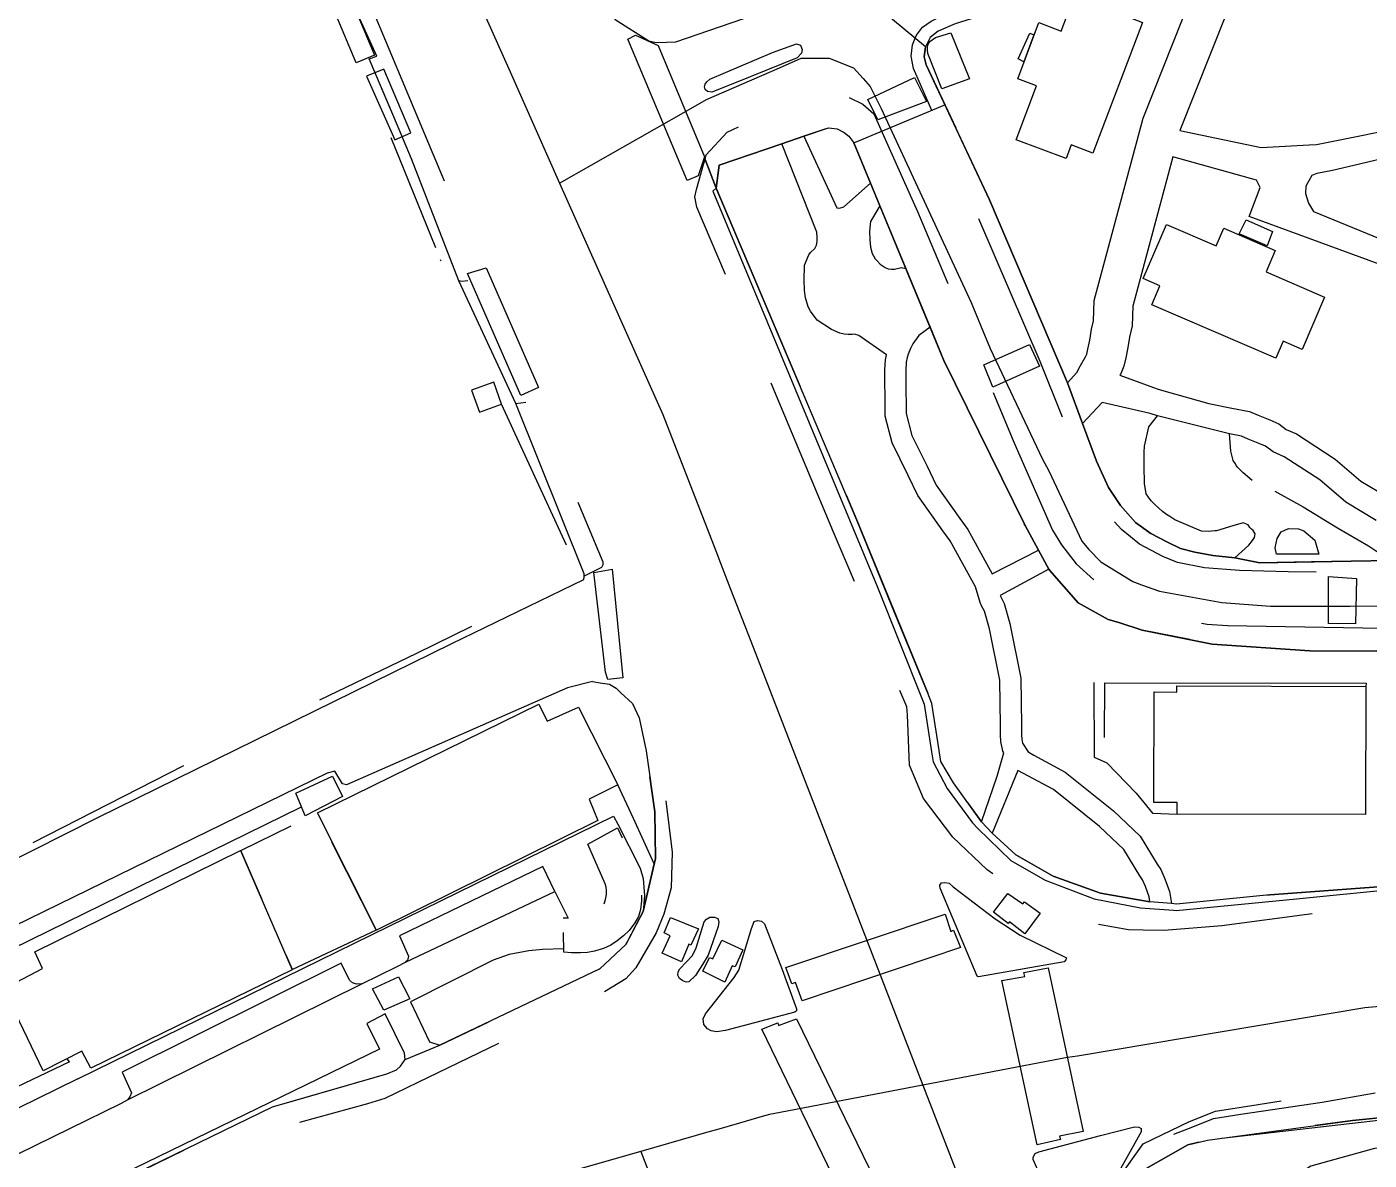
# Model space of a CAD drawing. Header units: millimetres. Extents: x 198785 to 203305, y 542885 to 545889.
# Drawn here: x 200767.1 to 200994.8, y 545016.6 to 545208.8 of the extents above; entities that cross this region are included whole.
import ezdxf

# ---------------------------------------------------------------- set-up
doc = ezdxf.new("R2010")
doc.units = ezdxf.units.MM
for name, pattern in [('FENCE_25K', [54.3, 28.7, -9.2, -16.4]), ('HIDDEN_BULD_25K', [28.8, 18.4, -10.4]), ('HIDDEN_IN_25K', [56.5, 36.5, -20])]:
    doc.linetypes.add(name, pattern=pattern)
for name, color, linetype in [('A0013114', 253, 'Continuous'), ('A0013118', 253, 'Continuous'), ('A0023214', 253, 'Continuous'), ('A0033324', 253, 'Continuous'), ('A0033327', 253, 'Continuous'), ('A0043325', 253, 'Continuous'), ('A0053326', 253, 'Continuous'), ('B0014111', 253, 'Continuous'), ('B0014115', 253, 'Continuous'), ('B0014116', 253, 'Continuous'), ('B0024120', 253, 'Continuous'), ('B0024127', 253, 'Continuous'), ('C0076117', 253, 'Continuous'), ('C0523121', 253, 'Continuous'), ('F0047224', 253, 'Continuous')]:
    doc.layers.add(name, color=color, linetype=linetype)

msp = doc.modelspace()

# ---------------------------------------------------------------- linework, layer by layer
at = {"layer": 'A0013114'}
for points in [[(200861.54, 545115.03), (200861.63, 545115.42), (200861.66, 545116.05), (200850.05, 545144.94), (200840.37, 545165.75), (200832.34, 545186.43), (200829.32, 545193.54), (200825.14, 545203.39), (200826.45, 545203.84), (200821.89, 545213.98)], [(200998.55, 545118.3), (200985.04, 545118.05), (200976.32, 545117.89), (200972.06, 545118.72), (200968.31, 545119.16), (200965.26, 545119.69), (200962.82, 545120.35), (200960.62, 545121.4), (200957.8, 545122.86), (200955.17, 545124.74), (200952.67, 545127.61), (200950.63, 545130.7), (200948.6, 545135.14), (200946.21, 545141.54), (200943.63, 545148.45), (200930.39, 545179.49), (200919.67, 545202.4), (200919.34, 545203.71), (200919.56, 545205.45), (200912.3, 545211.41)], [(200996.4, 545062.94), (200978.01, 545061.6), (200962.17, 545060.02), (200961.29, 545060.09), (200957.64, 545060.38), (200949.28, 545061.87), (200941.22, 545064.73), (200934.88, 545068.35), (200930.88, 545072.06), (200929.07, 545073.96), (200924.33, 545080.6), (200922.15, 545084.21), (200921.67, 545087.53), (200920.61, 545094.04), (200919.93, 545095.79), (200913.81, 545110.7), (200907.88, 545125.13), (200884.05, 545181.44), (200884.53, 545185.33), (200895.15, 545188.96), (200898.91, 545190.25), (200903.1, 545191.69), (200904.57, 545191.5), (200905.78, 545190.87), (200906.53, 545190.26), (200907.37, 545189.13), (200910.21, 545182.29), (200911.8, 545178.46), (200916.2, 545167.84), (200920.34, 545157.87), (200922.69, 545152.2), (200936.45, 545124.21), (200938.71, 545120.07), (200940.49, 545116.81), (200940.59, 545116.63), (200945.49, 545111.1), (200948.53, 545109.42), (200950.53, 545108.3), (200952.35, 545107.77), (200956.31, 545106.5), (200968.19, 545104.13), (200984.75, 545102.95), (201007.47, 545102.86)], [(200863.05, 545097.76), (200864.35, 545097.52), (200865.92, 545097.29), (200867.08, 545096.64), (200867.42, 545096.28), (200867.87, 545095.83), (200869.84, 545094.01), (200870.97, 545091.58), (200872.13, 545086.01), (200873.62, 545075.65), (200873.74, 545067.72), (200871.64, 545058.75), (200868.7, 545053.16), (200864.28, 545049.04), (200837.15, 545036.08)], [(200769.11, 545006.34), (200808.76, 545025.61), (200828.16, 545031.21), (200829.81, 545031.87), (200830.48, 545032.52), (200831.23, 545033.66)], [(201001.52, 544872.57), (201000.79, 544874.16), (200990.41, 544898.39), (200988.81, 544902.12), (200972, 544941.37), (200946.59, 544997.58), (200951.31, 545007.62), (200957.01, 545015.15), (200964.09, 545019.17), (200967.41, 545019.95), (200991.99, 545023.29), (201026.18, 545026.76)]]:
    msp.add_lwpolyline(points, dxfattribs=at)
at = {"layer": 'A0013118'}
for points in [[(200970.56, 545210.96), (200962.74, 545191.26), (200976.54, 545188.37), (200984.67, 545188.78), (200985.88, 545188.84), (201003.12, 545192.3), (201009.3, 545196.05), (201014.12, 545198.96), (201015.54, 545200.23), (201020.37, 545204.53), (201029.45, 545215.5)], [(200943.63, 545148.45), (200945.24, 545150.18), (200945.85, 545151.4), (200946.72, 545152.82), (200946.91, 545153.28), (200947.11, 545154.12), (200947.42, 545155.65), (200947.74, 545157.51), (200948.09, 545158.97), (200948.19, 545162.38), (200956.48, 545193.33), (200964.91, 545214.58)], [(200924.58, 545209.32), (200921.69, 545208.08), (200920.33, 545207.02), (200919.56, 545205.45)], [(200898.91, 545190.25), (200904.49, 545178.12), (200904.98, 545178.06), (200905.7, 545178.29), (200910.21, 545182.29)], [(201013.87, 545190.55), (201012.05, 545190.76), (201010.74, 545190.68), (201003.47, 545187.95), (200991.28, 545185.05), (200988.64, 545184.43), (200985.96, 545183.95), (200985.1, 545183.58), (200984.11, 545181.8), (200984.04, 545180.57), (200984.55, 545178.89), (200985.42, 545177.51), (201001.15, 545171.07), (201003.01, 545170.8), (201005.44, 545171.43), (201008.51, 545172.5), (201010.23, 545173.6), (201016.62, 545186.44), (201016.74, 545187.48), (201016.33, 545188.69), (201015.08, 545190.03), (201013.87, 545190.55)], [(200929.07, 545073.96), (200931.73, 545081.73), (200932.86, 545085.67), (200932.68, 545085.96), (200932.34, 545087.57), (200932.31, 545088.65), (200932.31, 545090.25), (200932.16, 545097.97), (200930.39, 545106.73), (200929.55, 545109.69), (200929.14, 545110.51), (200928.81, 545111.18), (200928.03, 545113.84), (200923.74, 545121.62), (200922.48, 545123.31), (200918.28, 545129.3), (200916.64, 545132.74), (200913.91, 545138.25), (200912.74, 545142.75), (200912.71, 545145.91), (200912.65, 545148.74), (200912.68, 545150.61), (200912.75, 545152.36), (200912.92, 545153.2), (200908.22, 545156.46), (200907.51, 545156.68), (200907.09, 545156.63), (200906.46, 545156.62), (200905.77, 545156.71), (200905.04, 545156.88), (200903.63, 545157.47), (200901.17, 545159.07), (200900.03, 545160.59), (200899.63, 545161.3), (200899.44, 545162.12), (200899.22, 545162.87), (200899.02, 545164.07), (200898.97, 545165.89), (200898.97, 545166.48), (200899, 545167.64), (200899.05, 545168.37), (200899.78, 545170.13), (200900.02, 545170.52), (200900.75, 545171.22), (200901.08, 545171.77), (200901.2, 545172.4), (200901.19, 545173.05), (200901.11, 545174), (200895.15, 545188.96)], [(201006.71, 545164.81), (200974.46, 545176.62), (200976.36, 545181.55), (200975.7, 545182.83), (200961.54, 545186.79), (200954.75, 545161.42), (200954.65, 545158.11), (200954.2, 545156.19), (200953.89, 545154.43), (200953.54, 545152.7), (200953.2, 545151.27), (200952.62, 545149.84), (200952.56, 545149.74), (200958.89, 545147.42), (200960.01, 545147.1), (200967.62, 545144.92), (200971.56, 545144.16), (200974.54, 545143.59), (200976, 545142.92), (200978.01, 545142.14), (200979.49, 545141.47), (200980.75, 545140.54), (200982.51, 545139.76), (200989.08, 545135.49), (200993.44, 545131.73), (200998, 545129.01)], [(200911.8, 545178.46), (200910.25, 545175.78), (200910.08, 545174.18), (200910.12, 545172.68), (200910.25, 545171.47), (200910.52, 545170.39), (200910.72, 545169.99), (200911.01, 545169.47), (200911.34, 545169.15), (200911.85, 545168.56), (200912.73, 545168), (200913.21, 545167.78), (200913.78, 545167.73), (200914.3, 545167.73), (200915.46, 545167.98), (200916.2, 545167.84)], [(200920.34, 545157.87), (200918.41, 545156.46), (200917.41, 545155.03), (200917, 545154.25), (200916.62, 545153.3), (200916.45, 545152.72), (200916.29, 545151.94), (200916.23, 545150.52), (200916.21, 545148.75), (200916.29, 545143.24), (200917.26, 545139.5), (200919.83, 545134.3), (200921.37, 545131.1), (200925.36, 545125.4), (200926.73, 545123.56), (200930.88, 545116.05), (200938.71, 545120.07)], [(200996.01, 545125.1), (200990.87, 545128.17), (200986.45, 545131.98), (200980.42, 545135.9), (200978.53, 545136.74), (200977.26, 545137.68), (200976.31, 545138.11), (200974.29, 545138.9), (200973.2, 545139.4), (200971.16, 545139.79), (200958.94, 545142.86), (200957.69, 545143.22), (200949.53, 545145.12), (200946.21, 545141.54)], [(200972.06, 545118.72), (200974.45, 545120.92), (200975.07, 545121.69), (200975.36, 545122.2), (200975.49, 545122.79), (200975.14, 545123.37), (200974.88, 545123.59), (200974.6, 545123.92), (200974.29, 545124.35), (200973.47, 545124.66), (200971.72, 545124.17), (200968.94, 545123.32), (200968.64, 545123.31), (200967.5, 545123.22), (200966.38, 545123.28), (200961.84, 545125.18), (200961.01, 545125.73), (200960.48, 545126.07), (200959.75, 545126.62), (200959.07, 545127.24), (200958.52, 545127.71), (200957.86, 545128.41), (200957.42, 545129.03), (200957.01, 545129.63), (200956.7, 545131.33), (200956.7, 545132.49), (200956.69, 545133.16), (200956.68, 545133.68), (200956.67, 545134.37), (200956.67, 545134.96), (200956.67, 545135.72), (200956.67, 545136.66), (200956.71, 545137.69), (200957.47, 545140.97), (200958.94, 545142.86)], [(200975, 545131.86), (200973.48, 545133.14), (200972.74, 545133.91), (200972.49, 545134.15), (200972.29, 545134.4), (200972.19, 545134.71), (200971.79, 545135.26), (200971.35, 545136.83), (200971.16, 545139.79)], [(200978.85, 545130.08), (200983.65, 545127.42), (200989.45, 545123.85), (200994.74, 545120.77), (200996.41, 545119.63), (200998.55, 545118.3)], [(200986.29, 545119.37), (200979.14, 545119.36), (200978.87, 545120.43), (200979.24, 545122), (200979.93, 545123.14), (200981.18, 545123.72), (200982.83, 545123.67), (200983.76, 545123.31), (200985.6, 545121.73), (200986.29, 545119.37)], [(200861.54, 545115.03), (200839.11, 545104.17), (200779.06, 545074.63), (200701.92, 545035.75), (200671.47, 545020.43), (200670, 545020.08)], [(200940.49, 545116.81), (200932.21, 545112.33), (200932.88, 545110.98), (200933.85, 545107.58), (200935.72, 545098.36), (200935.87, 545090.29), (200935.87, 545088.71), (200935.89, 545087.99), (200936.03, 545087.32), (200936.96, 545085.82), (200937.94, 545085.29), (200943.24, 545082.41), (200951.45, 545075.84), (200955.98, 545071.51), (200958.89, 545066.76), (200959.5, 545065.86), (200960.17, 545064.31), (200960.97, 545062.14), (200961.29, 545060.09)], [(200863.05, 545097.76), (200858.78, 545096.72), (200821.29, 545080.25), (200820.65, 545080.4), (200819.31, 545082.54), (200818.04, 545082.23), (200754.66, 545051.31), (200688.54, 545018.35), (200638.01, 544993.25), (200621.54, 544985)], [(200957.64, 545060.38), (200957.51, 545061.25), (200956.87, 545062.98), (200956.37, 545064.13), (200955.9, 545064.83), (200953.19, 545069.25), (200949.1, 545073.16), (200941.26, 545079.44), (200935.24, 545082.7), (200930.88, 545072.06)], [(200873.53, 545066.82), (200869.99, 545074.55), (200867.34, 545080.26)], [(200775.7, 545030.38), (200866.6, 545074.92), (200867.35, 545073.55), (200871.13, 545066.08), (200871.67, 545064.38), (200871.87, 545061.4), (200871.64, 545058.75)], [(200856.68, 545062.17), (200854.61, 545066.4), (200830.3, 545054.62), (200831.84, 545051.16), (200831.65, 545050.46), (200831.33, 545050.14)], [(200775.7, 545030.38), (200758.75, 545022.07), (200760.47, 545019.02), (200761.02, 545018.39), (200761.75, 545017.89), (200762.55, 545017.6), (200763.64, 545017.42), (200765.58, 545017.65), (200783.12, 545026.23), (200784.14, 545026.83), (200823.89, 545046.46), (200829.91, 545049.44), (200831.33, 545050.14), (200856.68, 545062.17), (200858.89, 545057.65), (200858.06, 545057.63)], [(200858.15, 545052.41), (200854.57, 545052.33), (200852.26, 545052.07), (200848.91, 545051.48), (200846.2, 545050.48), (200832.19, 545043.42), (200835.36, 545036.66), (200837.15, 545036.08)], [(200823.89, 545046.46), (200822.98, 545046.44), (200822.31, 545046.66), (200821.79, 545047.08), (200820.37, 545050.01), (200783.21, 545031.48), (200784.79, 545028.02), (200784.51, 545027.34), (200784.14, 545026.83)], [(200831.23, 545033.66), (200831.17, 545034.72), (200827.85, 545041.41), (200824.76, 545039.74), (200826.92, 545035.41), (200768.62, 545007.08), (200769.11, 545006.34)], [(200774.31, 545033.25), (200764, 545028.32)], [(200774.31, 545033.25), (200773.88, 545033.77)], [(201024.48, 545013.88), (201022.51, 545019.56), (201017.67, 545019.35), (201009.1, 545019.14), (200995.75, 545018.57), (200984.97, 545015.57), (200978.15, 545011.13), (200975.67, 545003.43), (200969.65, 544987.91), (200975.54, 544975.21), (200977.44, 544971.3), (200980.84, 544970.31), (200982.67, 544965.12), (200973.51, 544961.9), (200975.83, 544956.44), (200980.22, 544958.32), (200982.36, 544952.44), (200979.01, 544951.12), (200987.94, 544928.34), (200992.63, 544930.33), (200995.6, 544923.14), (200991.36, 544921.13), (201008.1, 544881.86), (201005.76, 544874.25)]]:
    msp.add_lwpolyline(points, dxfattribs=at)
at = {"layer": 'A0023214'}
for points in [[(200794.02, 545324.55), (200802.62, 545305.27), (200810.74, 545287.07), (200825.84, 545253.22), (200849.06, 545201.17), (200857.47, 545182.3)], [(200857.47, 545182.3), (200878.96, 545194.53), (200882.42, 545196.5), (200894.78, 545201.89), (200898.47, 545203.5), (200903.2, 545203.51), (200907.35, 545201.88), (200908.99, 545200.04), (200910.17, 545198.72), (200912.05, 545194.94), (200927.3, 545162.08), (200929.3, 545157.25), (200930.55, 545154.26), (200939.35, 545135.58), (200940.48, 545133.51), (200946.1, 545121.56), (200947.3, 545120.14), (200949.33, 545118.08), (200954.74, 545114.73), (200956.21, 545114.15), (200959.24, 545113.12), (200969.83, 545111.15), (200978.11, 545110.56), (200991.63, 545110.57), (201003.01, 545110.58)], [(200857.47, 545182.3), (200861.47, 545173.33), (200874.98, 545143.05), (200883.96, 545119.92), (200884.76, 545117.85), (200886.48, 545113.41), (200889.9, 545104.6), (200904.74, 545066.36), (200906.53, 545061.75), (200919.12, 545029.29)], [(201313.74, 544995.9), (201310.05, 544997.75), (201303.79, 545000.12), (201253.6, 545019.12), (201230.79, 545026.82), (201224.78, 545028.27), (201220.83, 545029.23), (201216.38, 545030.3), (201188.02, 545037.16), (201159.36, 545041.43), (201126.46, 545044.73), (201106.89, 545046.7), (201040.1, 545046.55), (201040.02, 545046.54), (201029.95, 545045.64), (201021.31, 545044.86), (200994.1, 545042.42), (200945.33, 545034.24), (200943.68, 545033.97), (200942.73, 545033.81), (200919.12, 545029.29)], [(200919.12, 545029.29), (200894.92, 545024.67), (200893.06, 545024.31), (200891.86, 545023.97), (200887.97, 545022.85), (200884.09, 545021.74), (200882.78, 545021.36), (200871.25, 545018.05)], [(200919.12, 545029.29), (200933.25, 544992.89), (200933.73, 544991.65), (200934.03, 544990.93), (200953.75, 544944.51), (200956.49, 544938.05), (200974.54, 544896.24), (200974.55, 544896.23), (200975.34, 544894.4), (200976.15, 544892.53), (200985.71, 544870.39), (200987.11, 544867.11), (200992.32, 544854.87), (200993.2, 544852.81), (200995.39, 544847.66), (201010.14, 544813.04), (201011.27, 544810.39), (201011.76, 544809.23), (201016.04, 544797.6)], [(200871.25, 545018.05), (200858.75, 545014.46), (200855.16, 545013.03), (200851.72, 545011.66), (200848.03, 545010.18), (200845.01, 545008.98), (200819.04, 544998.61), (200784.97, 544981.79), (200782.49, 544980.56), (200780.46, 544979.56), (200751.01, 544965.02), (200706.82, 544943.6), (200704.11, 544942.29), (200701.98, 544941.26), (200700.86, 544940.71), (200649.09, 544915.62), (200633.44, 544908.03), (200622.07, 544902.52), (200612.29, 544897.78), (200584.07, 544883.91), (200574.73, 544879.55), (200561.61, 544871.6), (200544.32, 544861.11), (200523.16, 544848.28)], [(200871.25, 545018.05), (200879.27, 544997.24)]]:
    msp.add_lwpolyline(points, dxfattribs=at)
at = {"layer": 'A0033324', "linetype": 'HIDDEN_IN_25K', "flags": 128}
for points in [[(201389.85, 545518.7), (201394.88, 545514.83), (201391.04, 545511.04), (201388.77, 545512.43), (201385.88, 545513.91), (201378.57, 545516.61), (201375.51, 545516.69), (201374.57, 545516.75), (201373.84, 545516.75), (201372.76, 545516.69), (201371.49, 545516.61), (201368.94, 545516.14), (201355.72, 545511.31), (201329.93, 545501.88), (201288.67, 545485.24), (201217.05, 545459.53), (201169.6, 545441.84), (201147.11, 545433.42), (201115.73, 545421.05), (201104.02, 545416.43), (201057.8, 545398.2), (201025.8, 545385.59), (201020.62, 545383.54), (200971.58, 545366.58), (200912.51, 545344.07), (200857.69, 545320.69), (200842.64, 545287.82), (200856.98, 545246.91), (200872.82, 545210.35), (200890.41, 545216.36), (200895.67, 545219.44), (200898.59, 545219.65), (200899.08, 545218.05), (200899.19, 545216.32), (200898.68, 545214.57), (200898.08, 545213.43), (200877.13, 545206.23), (200875.62, 545206.14), (200873.84, 545206.13), (200872.59, 545206.4), (200866.92, 545210.03), (200849.6, 545250.99), (200830.29, 545296.09), (200830.15, 545297.17), (200830.21, 545297.85), (200839.69, 545320.6), (200840.46, 545321.3), (200841.37, 545321.98), (200907.77, 545348.14), (201000.86, 545382.11), (201039.3, 545396.82), (201059.95, 545404.72), (201065.21, 545406.62), (201074.21, 545410.02), (201132.38, 545431.95), (201139.23, 545434.64), (201213.3, 545464.01), (201249.28, 545477.08), (201291.65, 545493.13), (201300.11, 545495.08), (201352.16, 545514.7), (201368.5, 545520.6), (201372.38, 545521.59), (201374.96, 545522.01), (201379.07, 545522.15), (201382.69, 545521.67), (201385.98, 545520.68), (201389.85, 545518.7)], [(200972.06, 545118.72), (200976.32, 545117.89), (200985.04, 545118.05), (200998.55, 545118.3), (201028.54, 545118.86), (201030.28, 545119), (201035.07, 545119.05), (201034.47, 545118.49), (201031.97, 545116.95), (201030.35, 545116.62), (201012.66, 545116.31), (200991.88, 545116.27), (200981.11, 545116.37), (200972.84, 545116.6), (200966.9, 545117.03), (200962.34, 545117.95), (200959.81, 545118.96), (200955.88, 545121.09), (200952.79, 545123.57), (200950.32, 545126.27), (200948.37, 545129.4), (200946.61, 545133.12), (200944.01, 545139.67), (200938.99, 545152.05), (200923.35, 545188.48), (200917.5, 545201.74), (200917.11, 545203.86), (200917.33, 545205.78), (200917.82, 545206.88), (200918.05, 545207.39), (200919.05, 545208.77), (200920.53, 545209.79), (200923.56, 545211.31), (200934.74, 545214.89), (200936.84, 545215.75), (200938.81, 545216.76), (200944.9, 545220.61), (200947.08, 545219.61), (200938.16, 545213.37), (200936.28, 545212.63), (200929.1, 545210.74), (200924.58, 545209.32), (200921.69, 545208.08), (200920.33, 545207.02), (200919.56, 545205.45), (200919.34, 545203.71), (200919.67, 545202.4), (200930.39, 545179.49), (200943.63, 545148.45), (200946.21, 545141.54), (200948.6, 545135.14), (200950.63, 545130.7), (200952.67, 545127.61), (200955.17, 545124.74), (200957.8, 545122.86), (200960.62, 545121.4), (200962.82, 545120.35), (200965.26, 545119.69), (200968.31, 545119.16), (200972.06, 545118.72)], [(200841.88, 545165.72), (200840.83, 545165.61), (200840.37, 545165.75), (200832.34, 545186.43), (200829.32, 545193.54), (200825.14, 545203.39), (200826.45, 545203.84), (200821.89, 545213.98), (200823.14, 545215.48), (200823.64, 545215.47), (200824.15, 545215.32), (200825.16, 545213.05), (200834.47, 545190.79), (200839.03, 545179.91), (200843.51, 545168.22), (200843.76, 545167.41), (200843.8, 545167.06), (200843.81, 545166.8), (200843.66, 545166.54), (200843.28, 545166.23), (200842.73, 545166), (200841.88, 545165.72)], [(201313.57, 545019.78), (201315.73, 545022.33), (201316.29, 545023), (201320.13, 545032.44), (201322.89, 545043.83), (201323.01, 545045.79), (201322.01, 545048.3), (201321.3, 545049.61), (201320.38, 545050.57), (201319.72, 545051.16), (201317.93, 545052.47), (201317.41, 545052.7), (201313.72, 545054.1), (201305.67, 545056.52), (201273.25, 545063.75), (201235.76, 545072.6), (201221.31, 545076.01), (201217.8, 545076.84), (201211.27, 545078.38), (201167.5, 545085.86), (201148.33, 545089.13), (201136.18, 545091.75), (201105.91, 545095.69), (201074.25, 545100.64), (201056.89, 545102.79), (201053.5, 545103.09), (201051.73, 545103.18), (201038.83, 545103.43), (201032.89, 545103.58), (201028.42, 545103.09), (201021.11, 545103.25), (201007.47, 545102.86), (200984.75, 545102.95), (200968.19, 545104.13), (200956.31, 545106.5), (200952.35, 545107.77), (200950.53, 545108.3), (200948.53, 545109.42), (200945.49, 545111.1), (200940.59, 545116.63), (200940.49, 545116.81), (200938.71, 545120.07), (200936.45, 545124.21), (200922.69, 545152.2), (200920.34, 545157.87), (200916.2, 545167.84), (200911.8, 545178.46), (200910.21, 545182.29), (200907.37, 545189.13), (200906.53, 545190.26), (200905.78, 545190.87), (200904.57, 545191.5), (200903.1, 545191.69), (200898.91, 545190.25), (200895.15, 545188.96), (200884.53, 545185.33), (200884.05, 545181.44), (200882.15, 545186.34), (200882.36, 545187.08), (200885.89, 545190.96), (200890.94, 545193.35), (200901.54, 545197.47), (200903.17, 545197.69), (200904.15, 545197.67), (200904.93, 545197.41), (200905.93, 545197.06), (200906.56, 545196.84), (200908.95, 545195.73), (200910.77, 545194.04), (200916.73, 545180.79), (200918.22, 545177.47), (200934.29, 545139.05), (200934.96, 545137.44), (200941.1, 545123.43), (200942.63, 545120.96), (200945.1, 545117.71), (200949.23, 545114.04), (200954.09, 545111.11), (200959.03, 545109.05), (200961.99, 545108.6), (200963.93, 545108.27), (200965.01, 545107.89), (200967.34, 545107.52), (200970.83, 545107.29), (200997.04, 545106.79), (201008.63, 545106.57), (201044.76, 545107.32), (201047.13, 545107.24), (201049.93, 545107.15), (201052.52, 545107.05), (201072.7, 545104.61), (201073.88, 545104.47), (201113.44, 545097.95), (201127.25, 545095.94), (201136.69, 545094.71), (201148.9, 545092.08), (201211.87, 545081.32), (201220.42, 545079.3), (201222, 545078.93), (201273.92, 545066.67), (201306.43, 545059.42), (201317.32, 545056.15), (201318.57, 545055.72), (201322.81, 545053.67), (201323.69, 545052.65), (201324.63, 545050.92), (201326.04, 545046.28), (201325.87, 545043.38), (201322.99, 545031.52), (201318.89, 545021.44), (201316.79, 545019.7), (201313.57, 545019.78)], [(200884.05, 545181.44), (200907.88, 545125.13), (200919.93, 545095.79), (200920.61, 545094.04), (200921.67, 545087.53), (200922.15, 545084.21), (200924.33, 545080.6), (200929.07, 545073.96), (200930.88, 545072.06), (200934.88, 545068.35), (200941.22, 545064.73), (200949.28, 545061.87), (200957.64, 545060.38), (200961.29, 545060.09), (200962.17, 545060.02), (200978.01, 545061.6), (200996.4, 545062.94), (200999.12, 545063.21), (201002.51, 545064.11), (201012.36, 545065.16), (201024.03, 545066.23), (201035.2, 545067.03), (201044.28, 545067.49), (201051.78, 545067.68), (201058.36, 545067.73), (201066.2, 545067.82), (201075.99, 545067.35), (201086.91, 545066.98), (201094.12, 545066.66), (201096.89, 545066.62), (201124.96, 545063.66), (201147.87, 545061.95), (201150.88, 545061.51), (201157.76, 545060.87), (201167.07, 545058.96), (201207.44, 545052), (201210.58, 545051.44), (201238.85, 545046.28), (201288.96, 545029.3), (201294.2, 545027.52), (201295.76, 545026.99), (201313.57, 545019.78), (201311.42, 545017.79), (201309.3, 545017.86), (201288, 545026.46), (201265.53, 545034.07), (201238.09, 545043.37), (201218.56, 545046.93), (201217.38, 545046.81), (201215.14, 545046.59), (201213.86, 545046.55), (201200.39, 545048.73), (201167.67, 545054.89), (201147.45, 545057.81), (201116.69, 545061.1), (201089.66, 545062.52), (201081.82, 545062.93), (201056.88, 545063.5), (201033.91, 545063.36), (201010.98, 545061.79), (200969.83, 545056.3), (200960.03, 545055.52), (200956.49, 545055.61), (200953.98, 545055.67), (200948.89, 545056.54), (200942.23, 545058.81), (200935.55, 545062.03), (200930.02, 545065.83), (200924.2, 545071.38), (200919.24, 545077.93), (200916.85, 545083.6), (200916.49, 545092.09), (200916.37, 545093.47), (200909.35, 545110.26), (200903.97, 545123.12), (200880.78, 545178.24), (200880.43, 545179.96), (200880.71, 545181.21), (200881.91, 545185.47), (200882.15, 545186.34), (200884.05, 545181.44)], [(200864.58, 545117.08), (200861.64, 545115.66), (200861.66, 545116.05), (200850.05, 545144.94), (200852.2, 545145.22), (200852.52, 545145.26), (200852.93, 545145.18), (200853.3, 545145.08), (200853.62, 545144.73), (200859.3, 545131.15), (200864.79, 545118.05), (200864.81, 545117.58), (200864.58, 545117.08)], [(200777.85, 545006.33), (200773.96, 545005.13), (200771.83, 545005.18), (200769.11, 545006.34), (200808.76, 545025.61), (200828.16, 545031.21), (200829.81, 545031.87), (200830.48, 545032.52), (200831.23, 545033.66), (200837.15, 545036.08), (200864.28, 545049.04), (200868.7, 545053.16), (200868.97, 545053.67), (200871.64, 545058.75), (200873.53, 545066.82), (200873.74, 545067.72), (200873.62, 545075.65), (200872.13, 545086.01), (200871.58, 545088.63), (200872.88, 545088.64), (200873.32, 545088.21), (200874.81, 545083.16), (200876.57, 545068.81), (200876.39, 545062.78), (200875.18, 545058.3), (200873.87, 545055.13), (200870.42, 545049.21), (200868.69, 545047.35), (200863.14, 545043.93), (200853.87, 545039.6), (200833.38, 545029.72), (200827.81, 545027.04), (200824.87, 545026.13), (200810.7, 545022.23), (200777.85, 545006.33)], [(201143.59, 545028.74), (201151.85, 545027.89), (201155.17, 545027.48), (201170.59, 545024.35), (201179.47, 545022.67), (201187.88, 545020.85), (201200.55, 545017.77), (201218.05, 545013.52), (201235.64, 545008.9), (201243.34, 545006.71), (201252.39, 545004.14), (201262.27, 545000.64), (201270.23, 544997.79), (201282.19, 544992.65), (201297.78, 544986.3), (201309.36, 544981.36), (201322.24, 544975.29), (201334.28, 544969.78), (201339.41, 544967.1), (201356.91, 544958.2), (201368.37, 544951.62), (201378.96, 544945.45), (201390.3, 544939.1), (201401.05, 544931.12), (201416.89, 544920.19), (201427.81, 544912.12), (201435.69, 544905.72), (201445.98, 544898.53), (201458.21, 544889.93), (201485.66, 544870.17), (201489.51, 544867.51), (201489.88, 544866.93), (201490.09, 544866.38), (201490.48, 544863.48), (201490.3, 544861.45), (201489.78, 544860.05), (201488, 544857.86), (201473.24, 544840.18), (201472.16, 544839.48), (201471.64, 544839.28), (201470.76, 544839.07), (201469.04, 544838.94), (201485.79, 544858.18), (201485.47, 544864.22), (201448.38, 544892.33), (201411.05, 544919.56), (201391.88, 544932.24), (201362.84, 544947.61), (201339.46, 544961.56), (201326.66, 544967.71), (201317, 544971.9), (201294.58, 544981.63), (201287.04, 544984.9), (201252.67, 544997.81), (201231.03, 545004.62), (201218.88, 545008.06), (201212.42, 545009.77), (201174.79, 545018.84), (201138.94, 545024.44), (201115.89, 545026.87), (201099.83, 545027.92), (201050.55, 545028.2), (201042.01, 545028.14), (201026.18, 545026.76), (200991.99, 545023.29), (200967.41, 545019.95), (200964.09, 545019.17), (200957.01, 545015.15), (200951.31, 545007.62), (200946.59, 544997.58), (200972, 544941.37), (200988.81, 544902.12), (200990.41, 544898.39), (201000.79, 544874.16), (201005.1, 544864.8), (201003.12, 544864.03), (201000.97, 544864.29), (201000.06, 544864.95), (200999.71, 544865.29), (200999.27, 544865.87), (200994, 544877.23), (200971.97, 544929.57), (200944.55, 544994.72), (200943.57, 544996.89), (200943.81, 544998.59), (200944.59, 545000.18), (200949.25, 545009.17), (200956.51, 545019.32), (200964.34, 545023.14), (200968.75, 545024.87), (200974.92, 545025.85), (200985.17, 545027.43), (200997.13, 545029.53), (201011.84, 545030.89), (201025.75, 545031.87), (201039.34, 545032.57), (201051.29, 545032.71), (201063.42, 545033.04), (201075.59, 545032.94), (201084.17, 545032.85), (201090.42, 545032.8), (201101.21, 545032.15), (201119, 545030.98), (201124.21, 545030.56), (201143.59, 545028.74)]]:
    msp.add_lwpolyline(points, dxfattribs=at)
at = {"layer": 'A0033327'}
for points in [[(200884.05, 545181.44), (200883.46, 545180.92), (200911.42, 545113.78), (200919, 545094.79), (200919.34, 545093.91), (200920.59, 545085.83), (200920.83, 545084.17), (200923.25, 545079.63), (200927.54, 545073.78), (200928.44, 545072.84), (200934.01, 545067.38), (200939.84, 545064.05), (200948.17, 545060.93), (200956.06, 545059.39), (200961.64, 545058.96), (200962.08, 545058.92), (200982.52, 545060.9), (200999, 545062.54)], [(200961.71, 545021.01), (200964.63, 545022.14), (200968.41, 545023.64), (200973.04, 545024.38), (200986.87, 545026.4), (200995.84, 545027.97)]]:
    msp.add_lwpolyline(points, dxfattribs=at)
at = {"layer": 'A0043325'}
for points in [[(200881, 545183.52), (200879.14, 545182.74), (200869.07, 545206.74), (200870.34, 545207.4), (200874.21, 545205.66), (200882.06, 545186.77), (200881, 545183.52)], [(200919.73, 545196.17), (200911.48, 545193.02), (200909.76, 545196.48), (200917.69, 545200.25), (200919.73, 545196.17)], [(200853.86, 545147.63), (200850.86, 545146.31), (200841.82, 545166.98), (200844.99, 545167.95), (200853.86, 545147.63)], [(200938.88, 545151.25), (200931, 545147.67), (200929.48, 545151.48), (200937.2, 545154.94), (200938.88, 545151.25)], [(200868.22, 545098.39), (200865.65, 545098.12), (200865.27, 545099.34), (200863.25, 545116.27), (200866.37, 545116.83), (200868.22, 545098.39)], [(200992.69, 545115.23), (200992.54, 545107.55), (200987.92, 545107.6), (200987.92, 545115.58), (200992.69, 545115.23)], [(200933.55, 545061.82), (200936.06, 545060.04), (200936.33, 545060.42), (200938.99, 545058.47), (200936.44, 545054.99), (200933.81, 545056.98), (200933.57, 545056.71), (200931.1, 545058.66), (200933.55, 545061.82)], [(200881.02, 545055.82), (200879.73, 545053.03), (200879.41, 545053.2), (200878.13, 545050.21), (200874.85, 545051.68), (200876.24, 545054.64), (200875.22, 545055.16), (200876.3, 545057.74), (200881.02, 545055.82)], [(200922.9, 545058.32), (200923.87, 545055.34), (200924.32, 545055.56), (200925.5, 545052.67), (200898.62, 545043.58), (200897.51, 545046.72), (200896.87, 545046.49), (200895.88, 545049.25), (200922.9, 545058.32)], [(200888.57, 545052.27), (200887.24, 545049.36), (200886.74, 545049.55), (200885.49, 545046.78), (200881.75, 545048.61), (200882.91, 545050.95), (200883.48, 545050.7), (200884.97, 545053.88), (200888.57, 545052.27)], [(200942.44, 545020.06), (200938.51, 545019.17), (200932.52, 545047.03), (200936.41, 545047.75), (200936.25, 545048.43), (200940.38, 545049.2), (200946.33, 545021.45), (200942.27, 545020.66), (200942.44, 545020.06)], [(200832.03, 545043.96), (200827.62, 545042), (200825.7, 545045.61), (200830.15, 545047.69), (200832.03, 545043.96)], [(200897.65, 545040.54), (200910.96, 545013.21), (200908.1, 545012), (200908.26, 545011.43), (200905.51, 545010.4), (200891.79, 545038.79), (200894.47, 545039.85), (200894.62, 545039.41), (200897.65, 545040.54)]]:
    msp.add_lwpolyline(points, dxfattribs=at)
at = {"layer": 'A0053326'}
for points in [[(201007.47, 545102.86), (200984.75, 545102.95), (200968.19, 545104.13), (200956.31, 545106.5), (200952.35, 545107.77), (200950.53, 545108.3), (200945.49, 545111.1), (200940.59, 545116.63), (200936.45, 545124.21), (200922.69, 545152.2), (200907.37, 545189.13), (200922.86, 545195.59), (200930.39, 545179.49), (200943.63, 545148.45), (200946.21, 545141.54), (200948.6, 545135.14), (200950.63, 545130.7), (200952.67, 545127.61), (200955.17, 545124.74), (200957.8, 545122.86), (200960.62, 545121.4), (200962.82, 545120.35), (200965.26, 545119.69), (200968.31, 545119.16), (200972.06, 545118.72)], [(200972.06, 545118.72), (200976.32, 545117.89), (201028.54, 545118.86)], [(200943.07, 545050.24), (200928.57, 545047.65), (200928.32, 545047.81), (200922.03, 545062.7), (200921.98, 545063.24), (200922.29, 545063.59), (200922.85, 545063.66), (200923.56, 545063.55), (200924.27, 545062.96), (200931.36, 545057.51), (200935.64, 545054.74), (200943.48, 545050.91), (200943.38, 545050.57), (200943.07, 545050.24)], [(200879.42, 545046.81), (200878.92, 545046.74), (200878.35, 545047.01), (200877.82, 545047.38), (200877.53, 545047.94), (200877.6, 545048.5), (200877.87, 545049.01), (200880, 545051.31), (200880.64, 545052.61), (200882, 545057.01), (200882.39, 545057.48), (200882.95, 545057.81), (200883.75, 545057.78), (200884.32, 545057.59), (200884.47, 545057.02), (200884.38, 545056.23), (200882.65, 545051.32), (200881.73, 545049.78), (200880.52, 545047.91), (200879.42, 545046.81)], [(200885.59, 545038.59), (200884.07, 545038.35), (200883.18, 545038.49), (200882.57, 545038.84), (200881.96, 545039.59), (200881.8, 545040.53), (200882.23, 545041.42), (200887.11, 545047.55), (200887.87, 545048.79), (200890.05, 545055.87), (200890.47, 545057.04), (200891.07, 545057.22), (200891.73, 545057.13), (200892.26, 545056.66), (200895.25, 545048.92), (200897.68, 545042.27), (200897.67, 545041.91), (200897.41, 545041.7), (200885.59, 545038.59)], [(200945.49, 545002.29), (200944.94, 545001.8), (200944.4, 545001.83), (200937.8, 545016.66), (200937.84, 545017.1), (200938.19, 545017.71), (200938.8, 545017.96), (200949.25, 545020.76), (200955.02, 545022.23), (200955.74, 545022.18), (200956.17, 545021.93), (200956.18, 545021.37), (200945.49, 545002.29)]]:
    msp.add_lwpolyline(points, dxfattribs=at)
at = {"layer": 'B0014111'}
for points in [[(200927.01, 545199.99), (200922.33, 545198.33), (200919.95, 545204.32), (200919.9, 545204.92), (200919.9, 545205.38), (200919.99, 545205.87), (200920.31, 545206.36), (200921.24, 545206.99), (200923.87, 545207.82), (200927.01, 545199.99)], [(200994.27, 545096.94), (200994.21, 545075.2), (200962.26, 545075.29), (200962.26, 545077.22), (200958.32, 545077.23), (200958.37, 545095.99), (200962.2, 545095.98), (200962.2, 545097.03), (200994.27, 545096.94)], [(200853.94, 545093.93), (200855.37, 545091.02), (200860.69, 545093.43), (200867.34, 545080.26), (200862.48, 545077.82), (200863.97, 545074.18), (200826.37, 545055.59), (200816.36, 545075.48), (200853.94, 545093.93)], [(200812.07, 545048.86), (200777.89, 545032.19), (200776.41, 545035.05), (200769.81, 545031.72), (200763.17, 545045.61), (200769.73, 545049.11), (200768.4, 545051.93), (200803.32, 545069.08), (200812.07, 545048.86)]]:
    msp.add_lwpolyline(points, dxfattribs=at)
at = {"layer": 'B0014115'}
for points in [[(200956.36, 545209.57), (200947.97, 545187.39), (200944.27, 545188.78), (200943.4, 545186.47), (200934.93, 545189.67), (200938.38, 545198.8), (200935.21, 545200), (200938.81, 545209.53), (200942.59, 545208.1), (200945.82, 545216.65), (200954.89, 545213.22), (200953.87, 545210.51), (200956.36, 545209.57)], [(200960.46, 545175.3), (200968.88, 545171.68), (200970.16, 545174.65), (200978.9, 545170.89), (200977.34, 545167.26), (200987.28, 545162.99), (200983.46, 545154.1), (200980.24, 545155.48), (200979.01, 545152.62), (200957.95, 545161.67), (200959.34, 545164.91), (200956.52, 545166.12), (200960.46, 545175.3)]]:
    msp.add_lwpolyline(points, dxfattribs=at)
at = {"layer": 'B0014116', "linetype": 'HIDDEN_BULD_25K', "flags": 128}
for points in [[(200937.94, 545207.44), (200936.25, 545202.89), (200935.29, 545203.38), (200937.25, 545207.75), (200937.94, 545207.44)], [(200978.44, 545174.13), (200977.51, 545171.65), (200972.81, 545173.69), (200973.98, 545176.06), (200978.44, 545174.13)], [(200826.33, 545055.58), (200812.12, 545048.89), (200803.39, 545069.11), (200816.33, 545075.46), (200826.33, 545055.58)], [(200870.86, 545057.89), (200870.24, 545056.84), (200869.27, 545055.55), (200868.29, 545054.63), (200867.26, 545053.8), (200866.14, 545053.03), (200864.91, 545052.48), (200863.41, 545052.01), (200862.2, 545051.82), (200861.01, 545051.72), (200859.5, 545051.74), (200858.16, 545051.83), (200858.06, 545057.62), (200859.14, 545057.64), (200861.25, 545057.63), (200862.38, 545057.77), (200863.33, 545058.05), (200864.24, 545058.88), (200864.58, 545059.26), (200864.96, 545059.94), (200865.26, 545060.77), (200865.45, 545061.63), (200865.43, 545062.29), (200865.36, 545062.88), (200865.2, 545063.43), (200862.28, 545070.19), (200867.28, 545072.93), (200870.66, 545065.8), (200871.09, 545064.49), (200871.27, 545063.29), (200871.37, 545061.78), (200871.37, 545060.59), (200871.17, 545059.09), (200870.86, 545057.89)]]:
    msp.add_lwpolyline(points, dxfattribs=at)
at = {"layer": 'B0024120', "linetype": 'FENCE_25K', "flags": 128}
for points in [[(200828.82, 545190.05), (200836.39, 545171.38)], [(200837.2, 545169.36), (200837.31, 545169.1)], [(200719.55, 545046.23), (200760.91, 545066.79), (200796.67, 545085.01), (200833.23, 545102.58), (200860.76, 545115.98), (200860.73, 545116.33), (200847.63, 545144.79)], [(201002.52, 544873.99), (200971.26, 544947.74), (200952, 544993.16), (200952.8, 544994.58), (200965.36, 545016.94), (200966.89, 545019.67), (200968.78, 545020.19), (201017.38, 545025.79)]]:
    msp.add_lwpolyline(points, dxfattribs=at)
at = {"layer": 'B0024127'}
msp.add_lwpolyline([(200843.86, 545143.44), (200847.63, 545144.79), (200846.28, 545148.56), (200842.51, 545147.2), (200843.86, 545143.44)], dxfattribs=at)
at = {"layer": 'C0076117'}
for points in [[(200822.95, 545202.73), (200819.39, 545211.18), (200822.47, 545212.48), (200826.04, 545204.03), (200822.95, 545202.73)], [(200827.66, 545201.66), (200824.7, 545200.43), (200829.51, 545189.67), (200832.22, 545190.84), (200827.66, 545201.66)], [(200813.65, 545076.52), (200812.68, 545078.82), (200818.93, 545081.72), (200820.6, 545078.24), (200814.29, 545074.99), (200813.65, 545076.52)], [(200758.4, 545049.45), (200813.65, 545076.52)]]:
    msp.add_lwpolyline(points, dxfattribs=at)
at = {"layer": 'C0523121'}
msp.add_lwpolyline([(200893.57, 545204.49), (200897.68, 545205.93), (200898.35, 545205.71), (200898.64, 545204.95), (200898.51, 545204.36), (200897.8, 545203.57), (200887.13, 545199.29), (200883.32, 545197.76), (200882.58, 545197.83), (200882.15, 545198.18), (200882.06, 545198.66), (200882.17, 545199.09), (200882.45, 545199.49), (200882.98, 545199.95), (200893.57, 545204.49)], dxfattribs=at)
at = {"layer": 'F0047224'}
for points in [[(200948.11, 545097.6), (200948.19, 545084.96), (200950.33, 545083.97), (200955.31, 545078.8), (200958.1, 545075.42), (200962.26, 545075.29)], [(200949.96, 545088.28), (200949.97, 545097.57), (200994.34, 545097.51), (200994.27, 545096.94)]]:
    msp.add_lwpolyline(points, dxfattribs=at)

doc.saveas('drawing.dxf')
